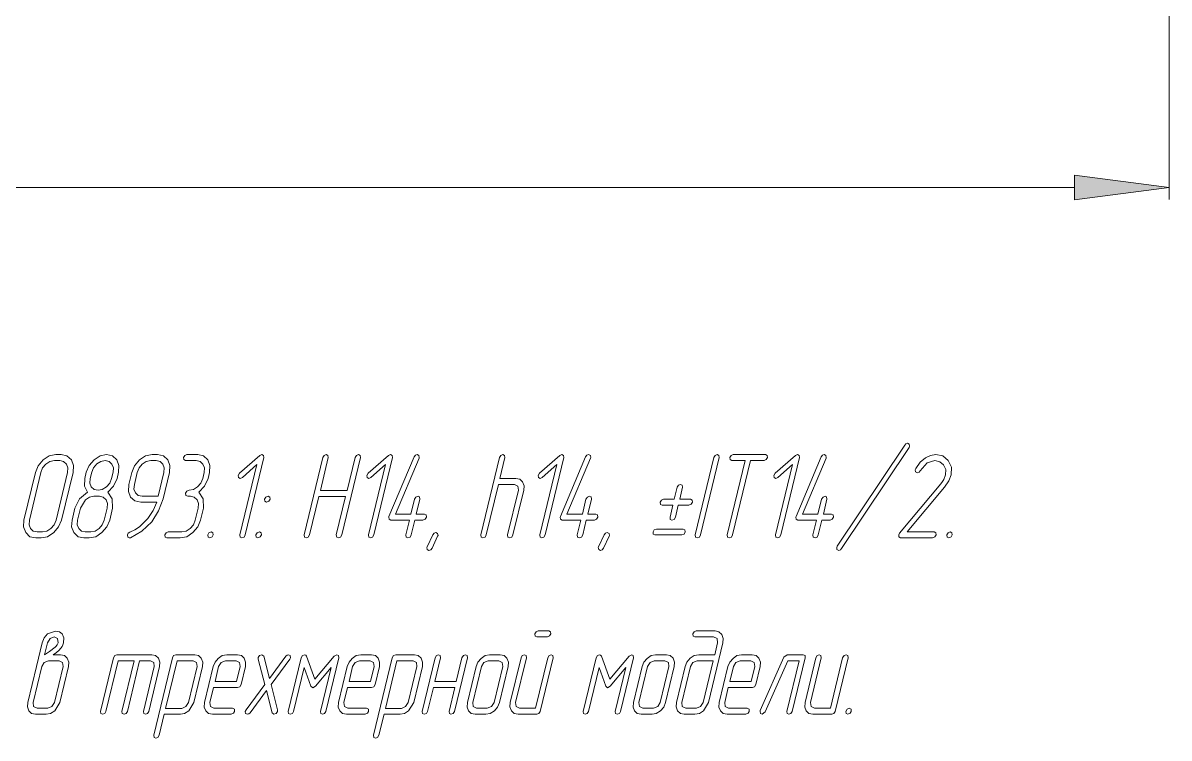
# Model space of a CAD drawing. Extents: x 0 to 420, y 0 to 297.
# Drawn here: x 275.85 to 323.95, y 69.97 to 99.98 of the extents above; entities that cross this region are included whole.
import ezdxf

# ---------------------------------------------------------------- set-up
doc = ezdxf.new("R2010")
doc.units = 0

msp = doc.modelspace()

# ---------------------------------------------------------------- linework, layer by layer
at = {"color": 7, "lineweight": 13}
for p, q in [((323.949646, 166.96759), (323.949646, 92.572365)), ((35.248764, 93.072365), (319.983887, 93.072365))]:
    msp.add_line(p, q, dxfattribs=at)
for points in [[(319.983887, 92.550262), (323.949646, 93.072365), (319.983887, 93.594467)], [(313.038452, 82.164764), (313.061493, 82.221054), (313.04306, 82.308037), (312.973999, 82.338745), (312.909515, 82.318275), (312.854248, 82.267105), (310.026611, 78.020027), (310.003601, 77.963737), (310.012817, 77.876755), (310.086487, 77.840935), (310.160187, 77.866516), (310.206238, 77.917686)], [(277.472015, 79.115059), (277.955566, 81.115791), (277.973999, 81.402336), (277.886475, 81.647949), (277.702271, 81.811691), (277.458191, 81.867981), (277.232544, 81.867981), (276.956238, 81.80658), (276.698334, 81.642838), (276.495697, 81.397224), (276.380554, 81.115791), (275.897003, 79.115059), (275.873993, 78.828506), (275.970703, 78.588013), (276.145691, 78.419151), (276.389771, 78.367981), (276.615417, 78.367981), (276.887146, 78.419151), (277.149658, 78.588013), (277.352264, 78.828506)], [(279.493713, 79.115059), (279.613464, 79.616516), (279.604248, 80.010529), (279.410828, 80.281723), (279.659515, 80.542686), (279.802277, 80.865059), (279.862152, 81.120903), (279.880554, 81.407455), (279.79306, 81.647949), (279.608856, 81.811691), (279.364777, 81.867981), (279.093079, 81.811691), (278.839783, 81.647949), (278.62793, 81.402336), (278.512817, 81.120903), (278.452942, 80.865059), (278.443726, 80.537575), (278.558838, 80.281723), (278.231873, 80.005409), (278.038452, 79.616516), (277.918732, 79.115059), (277.895691, 78.828506), (277.992401, 78.588013), (278.167419, 78.419151), (278.411499, 78.367981), (278.637146, 78.367981), (278.908844, 78.419151), (279.171356, 78.588013), (279.373993, 78.828506)], [(281.731873, 80.005409), (281.998993, 81.115791), (282.017395, 81.407455), (281.929901, 81.647949), (281.745697, 81.811691), (281.501617, 81.867981), (281.27594, 81.867981), (280.999634, 81.80658), (280.74176, 81.642838), (280.539124, 81.397224), (280.423981, 81.115791), (280.30426, 80.614326), (280.281219, 80.322662), (280.368713, 80.082161), (280.54834, 79.918419), (280.796997, 79.867249), (281.469391, 79.867249), (281.322021, 79.519295), (281.100952, 79.18158), (280.750946, 78.838737), (280.54834, 78.705704), (280.341095, 78.608475), (280.272003, 78.562424), (280.239777, 78.495903), (280.248993, 78.403801), (280.313446, 78.367981), (280.364105, 78.3731), (280.843079, 78.644295), (281.257538, 79.048538), (281.547668, 79.503944)], [(283.228577, 80.281723), (283.477264, 80.542686), (283.620026, 80.865059), (283.679901, 81.115791), (283.698334, 81.402336), (283.615417, 81.647949), (283.435822, 81.811691), (283.187134, 81.867981), (282.73584, 81.867981), (282.643707, 81.827042), (282.597656, 81.740059), (282.602264, 81.653069), (282.675964, 81.617249), (283.127258, 81.617249), (283.29306, 81.576317), (283.408203, 81.468857), (283.468048, 81.305115), (283.458862, 81.115791), (283.398987, 80.865059), (283.316101, 80.670616), (283.177917, 80.511986), (283.007538, 80.399414), (282.827942, 80.368713), (282.73584, 80.327774), (282.680573, 80.240791), (282.694366, 80.153801), (282.768066, 80.117981), (282.878601, 80.117981), (283.044373, 80.077042), (283.164124, 79.969589), (283.21936, 79.805847), (283.205566, 79.616516), (283.085815, 79.115059), (283.007538, 78.920616), (282.873993, 78.761986), (282.698975, 78.649414), (282.514771, 78.618713), (281.952942, 78.618713), (281.86084, 78.577774), (281.810181, 78.490791), (281.819366, 78.403801), (281.893066, 78.367981), (282.454895, 78.367981), (282.726624, 78.419151), (282.989105, 78.588013), (283.191742, 78.828506), (283.311493, 79.115059), (283.431213, 79.616516), (283.421997, 80.010529)], [(285.181213, 78.490791), (285.968719, 81.740059), (285.954895, 81.832161), (285.881226, 81.862862), (285.79834, 81.827042), (284.94635, 81.079971), (284.886475, 80.992981), (284.904907, 80.905991), (284.973999, 80.865059), (285.061493, 80.905991), (285.669373, 81.443275), (284.955566, 78.490791), (284.973999, 78.398682), (285.04306, 78.367981), (285.130554, 78.398682)], [(289.459503, 80.363594), (288.335815, 80.363594), (288.667419, 81.740059), (288.648987, 81.832161), (288.579895, 81.867981), (288.492401, 81.832161), (288.441742, 81.740059), (287.654236, 78.490791), (287.66806, 78.398682), (287.737152, 78.367981), (287.829254, 78.398682), (287.879913, 78.490791), (288.271362, 80.112862), (289.39502, 80.112862), (289.003601, 78.490791), (289.022003, 78.398682), (289.091095, 78.367981), (289.178589, 78.398682), (289.229248, 78.490791), (290.016754, 81.740059), (289.998322, 81.832161), (289.933838, 81.867981), (289.846344, 81.832161), (289.791077, 81.740059)], [(290.573975, 78.490791), (291.361481, 81.740059), (291.347656, 81.832161), (291.273987, 81.862862), (291.191101, 81.827042), (290.339111, 81.079971), (290.279236, 80.992981), (290.297668, 80.905991), (290.36676, 80.865059), (290.454254, 80.905991), (291.062134, 81.443275), (290.348328, 78.490791), (290.36676, 78.398682), (290.435822, 78.367981), (290.523315, 78.398682)], [(292.36084, 79.365791), (292.512787, 79.995171), (292.498993, 80.08728), (292.434509, 80.117981), (292.347015, 80.082161), (292.28714, 79.995171), (292.135162, 79.365791), (291.48584, 79.365791), (292.475952, 81.71447), (292.485168, 81.745171), (292.471344, 81.832161), (292.397675, 81.867981), (292.323975, 81.8424), (292.268707, 81.76564), (291.214111, 79.268562), (291.209503, 79.237862), (291.218719, 79.150879), (291.287781, 79.115059), (292.075287, 79.115059), (291.92334, 78.490791), (291.937134, 78.398682), (292.010834, 78.367981), (292.098328, 78.398682), (292.148987, 78.490791), (292.300964, 79.115059), (292.641754, 79.115059), (292.733856, 79.155991), (292.784515, 79.242981), (292.775299, 79.329971), (292.701599, 79.365791)], [(295.870026, 80.865059), (296.081879, 81.740059), (296.063446, 81.832161), (295.994385, 81.867981), (295.90686, 81.832161), (295.856201, 81.740059), (295.068726, 78.490791), (295.08252, 78.398682), (295.151611, 78.367981), (295.243713, 78.398682), (295.294373, 78.490791), (295.810181, 80.614326), (296.482544, 80.614326), (296.625305, 80.542686), (296.648315, 80.368713), (296.192383, 78.490791), (296.206207, 78.398682), (296.275299, 78.367981), (296.367401, 78.398682), (296.41806, 78.490791), (296.873962, 80.368713), (296.883179, 80.558037), (296.823303, 80.721779), (296.703583, 80.829239), (296.542389, 80.865059)], [(297.767395, 78.490791), (298.554901, 81.740059), (298.541077, 81.832161), (298.467407, 81.862862), (298.384491, 81.827042), (297.532532, 81.079971), (297.472656, 80.992981), (297.491089, 80.905991), (297.56015, 80.865059), (297.647644, 80.905991), (298.255554, 81.443275), (297.541748, 78.490791), (297.56015, 78.398682), (297.629242, 78.367981), (297.716736, 78.398682)], [(299.55423, 79.365791), (299.706207, 79.995171), (299.692383, 80.08728), (299.62793, 80.117981), (299.540405, 80.082161), (299.48056, 79.995171), (299.328583, 79.365791), (298.67923, 79.365791), (299.669373, 81.71447), (299.678589, 81.745171), (299.664764, 81.832161), (299.591064, 81.867981), (299.517395, 81.8424), (299.462128, 81.76564), (298.407532, 79.268562), (298.402924, 79.237862), (298.41214, 79.150879), (298.481201, 79.115059), (299.268707, 79.115059), (299.11673, 78.490791), (299.130554, 78.398682), (299.204224, 78.367981), (299.291748, 78.398682), (299.342407, 78.490791), (299.494385, 79.115059), (299.835144, 79.115059), (299.927277, 79.155991), (299.977905, 79.242981), (299.968719, 79.329971), (299.89502, 79.365791)], [(304.288452, 78.490791), (305.075958, 81.740059), (305.057526, 81.832161), (304.988464, 81.867981), (304.90094, 81.832161), (304.850281, 81.740059), (304.062805, 78.490791), (304.076599, 78.398682), (304.145691, 78.367981), (304.237793, 78.398682)], [(306.162811, 81.617249), (305.407532, 78.490791), (305.425964, 78.398682), (305.495056, 78.367981), (305.58252, 78.398682), (305.633179, 78.490791), (306.388458, 81.617249), (306.954895, 81.617249), (307.046997, 81.658188), (307.097656, 81.740059), (307.08844, 81.827042), (307.014771, 81.867981), (305.660828, 81.867981), (305.568726, 81.827042), (305.522675, 81.740059), (305.527283, 81.653069), (305.600952, 81.617249)], [(307.654907, 78.490791), (308.442413, 81.740059), (308.428589, 81.832161), (308.354919, 81.862862), (308.272003, 81.827042), (307.420044, 81.079971), (307.360168, 80.992981), (307.378601, 80.905991), (307.447662, 80.865059), (307.535156, 80.905991), (308.143066, 81.443275), (307.42926, 78.490791), (307.447662, 78.398682), (307.516754, 78.367981), (307.604248, 78.398682)], [(309.441742, 79.365791), (309.593719, 79.995171), (309.579895, 80.08728), (309.515442, 80.117981), (309.427917, 80.082161), (309.368073, 79.995171), (309.216095, 79.365791), (308.566742, 79.365791), (309.556885, 81.71447), (309.566101, 81.745171), (309.552277, 81.832161), (309.478577, 81.867981), (309.404907, 81.8424), (309.34964, 81.76564), (308.295044, 79.268562), (308.290436, 79.237862), (308.299652, 79.150879), (308.368713, 79.115059), (309.156219, 79.115059), (309.004242, 78.490791), (309.018066, 78.398682), (309.091736, 78.367981), (309.17926, 78.398682), (309.229919, 78.490791), (309.381897, 79.115059), (309.722656, 79.115059), (309.814789, 79.155991), (309.865417, 79.242981), (309.856232, 79.329971), (309.782532, 79.365791)], [(314.028595, 78.367981), (314.125305, 78.40892), (314.171356, 78.490791), (314.16214, 78.582893), (314.08847, 78.618713), (312.955566, 78.618713), (314.530579, 80.501755), (314.705566, 80.762718), (314.802277, 81.008331), (314.816101, 81.340935), (314.682556, 81.622368), (314.452271, 81.80658), (314.166748, 81.867981), (313.936493, 81.832161), (313.72464, 81.72982), (313.503601, 81.540497), (313.319397, 81.274414), (313.300964, 81.228363), (313.314758, 81.141373), (313.388458, 81.105553), (313.45755, 81.131142), (313.508179, 81.187424), (313.793732, 81.514908), (314.116089, 81.612137), (314.327942, 81.566078), (314.489136, 81.438156), (314.57663, 81.238594), (314.567413, 81.008331), (314.498322, 80.82412), (314.443054, 80.737137), (314.373993, 80.639908), (312.637817, 78.562424), (312.60556, 78.501022), (312.614777, 78.40892), (312.683838, 78.367981)], [(277.246338, 79.115059), (277.163452, 78.915497), (277.029907, 78.761986), (276.854919, 78.649414), (276.675293, 78.618713), (276.449646, 78.618713), (276.288452, 78.649414), (276.17334, 78.761986), (276.108856, 78.920616), (276.122681, 79.115059), (276.606232, 81.115791), (276.679901, 81.305115), (276.818054, 81.468857), (276.988464, 81.576317), (277.172668, 81.617249), (277.398315, 81.617249), (277.559509, 81.576317), (277.67926, 81.468857), (277.739105, 81.305115), (277.729919, 81.115791)], [(279.576599, 80.865059), (279.493713, 80.665497), (279.35556, 80.506866), (279.185181, 80.399414), (279.005554, 80.368713), (278.839783, 80.399414), (278.720032, 80.511986), (278.664764, 80.670616), (278.678589, 80.865059), (278.738464, 81.120903), (278.816742, 81.310234), (278.959503, 81.473976), (279.125305, 81.576317), (279.309509, 81.617249), (279.470703, 81.576317), (279.590424, 81.468857), (279.650299, 81.310234), (279.636475, 81.120903)], [(281.533844, 80.117981), (280.856873, 80.117981), (280.695679, 80.148682), (280.575958, 80.261253), (280.511475, 80.419884), (280.529907, 80.614326), (280.649658, 81.115791), (280.727936, 81.305115), (280.861481, 81.468857), (281.031891, 81.576317), (281.216095, 81.617249), (281.441742, 81.617249), (281.607544, 81.576317), (281.727264, 81.468857), (281.782532, 81.305115), (281.773315, 81.115791)], [(303.413452, 79.990059), (303.533203, 80.491516), (303.519379, 80.583626), (303.450287, 80.614326), (303.362793, 80.583626), (303.307526, 80.491516), (303.187805, 79.990059), (302.736481, 79.990059), (302.644379, 79.94912), (302.598328, 79.867249), (302.602936, 79.775146), (302.676605, 79.744446), (303.12793, 79.744446), (303.008179, 79.242981), (303.017395, 79.14576), (303.086487, 79.115059), (303.178589, 79.14576), (303.233856, 79.242981), (303.353577, 79.744446), (303.800293, 79.744446), (303.897003, 79.780258), (303.947662, 79.867249), (303.933838, 79.954239), (303.860168, 79.990059)], [(279.268066, 79.115059), (279.185181, 78.920616), (279.051605, 78.761986), (278.881226, 78.649414), (278.697021, 78.618713), (278.471344, 78.618713), (278.310181, 78.649414), (278.195038, 78.761986), (278.130554, 78.920616), (278.144379, 79.115059), (278.264099, 79.616516), (278.48056, 79.969589), (278.65097, 80.077042), (278.835175, 80.117981), (279.060822, 80.117981), (279.226624, 80.077042), (279.346344, 79.969589), (279.401611, 79.805847), (279.387817, 79.616516)], [(286.139099, 80.117981), (286.042419, 80.077042), (285.996338, 79.990059), (286.000946, 79.903069), (286.079254, 79.867249), (286.175964, 79.908188), (286.222015, 79.990059), (286.208191, 80.077042)], [(283.753601, 78.618713), (283.661499, 78.577774), (283.61084, 78.490791), (283.620026, 78.403801), (283.693726, 78.367981), (283.790436, 78.40892), (283.836487, 78.490791), (283.827271, 78.582893)], [(285.775299, 78.618713), (285.683197, 78.577774), (285.632538, 78.490791), (285.641754, 78.403801), (285.715424, 78.367981), (285.812134, 78.40892), (285.858185, 78.490791), (285.848999, 78.582893)], [(293.272675, 78.475433), (293.254242, 78.557312), (293.180542, 78.593124), (293.106873, 78.567543), (293.051605, 78.495903), (292.816742, 77.999557), (292.802917, 77.963737), (292.82135, 77.881866), (292.890442, 77.840935), (292.964111, 77.866516), (293.023987, 77.943275), (293.254242, 78.434502)], [(300.466095, 78.475433), (300.447662, 78.557312), (300.373962, 78.593124), (300.300293, 78.567543), (300.245026, 78.495903), (300.010162, 77.999557), (299.996338, 77.963737), (300.014771, 77.881866), (300.083862, 77.840935), (300.157532, 77.866516), (300.217407, 77.943275), (300.447662, 78.434502)], [(303.496338, 78.490791), (303.597656, 78.531723), (303.643707, 78.618713), (303.634521, 78.705704), (303.560822, 78.741516), (302.437134, 78.741516), (302.340424, 78.700584), (302.294373, 78.618713), (302.298981, 78.526604), (302.372681, 78.490791)], [(314.765442, 78.618713), (314.67334, 78.577774), (314.622681, 78.490791), (314.631897, 78.403801), (314.705566, 78.367981), (314.802277, 78.40892), (314.848328, 78.490791), (314.839111, 78.582893)], [(277.126617, 73.461555), (277.255554, 73.553658), (277.379913, 73.650879), (277.499634, 73.814621), (277.527283, 73.87603), (277.554901, 73.963013), (277.568726, 74.172813), (277.504242, 74.336555), (277.384521, 74.428658), (277.223328, 74.459358), (276.887146, 74.336555), (276.739777, 74.172813), (276.656891, 73.963013), (276.417419, 72.96521), (276.053589, 71.465942), (276.039764, 71.271492), (276.104248, 71.112869), (276.219391, 71.000298), (276.385162, 70.964478), (276.831879, 70.964478), (277.016083, 71.000298), (277.191101, 71.112869), (277.402924, 71.465942), (277.766754, 72.96521), (277.77597, 73.154533), (277.716095, 73.318275), (277.596344, 73.425735), (277.435181, 73.461555)], [(276.762787, 73.461555), (276.882538, 73.963013), (276.993073, 74.147224), (277.163452, 74.213745), (277.310822, 74.147224), (277.329254, 73.963013), (277.287811, 73.87603), (277.237152, 73.809509), (277.200287, 73.778809), (276.965424, 73.594597)], [(297.864136, 74.213745), (297.956238, 74.254684), (298.006897, 74.336555), (297.993073, 74.423538), (297.923981, 74.464478), (297.477295, 74.464478), (297.385193, 74.423538), (297.339111, 74.336555), (297.343719, 74.249565), (297.417419, 74.213745)], [(304.882538, 73.461555), (304.210175, 73.461555), (304.021362, 73.425735), (303.850952, 73.318275), (303.71283, 73.154533), (303.63913, 72.96521), (303.27533, 71.465942), (303.261505, 71.271492), (303.325958, 71.112869), (303.441101, 71.000298), (303.606873, 70.964478), (304.053589, 70.964478), (304.237793, 71.000298), (304.412811, 71.112869), (304.624664, 71.465942), (305.227936, 73.963013), (305.237152, 74.152344), (305.181885, 74.316086), (305.057556, 74.423538), (304.896362, 74.464478), (304.108856, 74.464478), (304.016754, 74.423538), (303.970703, 74.336555), (303.975311, 74.249565), (304.049011, 74.213745), (304.836487, 74.213745), (304.979248, 74.142113), (305.002289, 73.963013)], [(277.177277, 71.465942), (277.07135, 71.286842), (276.891754, 71.21521), (276.445038, 71.21521), (276.302277, 71.286842), (276.279236, 71.465942), (276.643066, 72.96521), (276.748993, 73.139183), (276.928589, 73.210823), (277.375305, 73.210823), (277.518066, 73.139183), (277.541077, 72.96521)], [(280.525299, 73.210823), (280.009521, 71.087288), (280.023315, 70.995178), (280.097015, 70.964478), (280.184509, 70.995178), (280.235168, 71.087288), (280.750977, 73.210823), (281.202271, 73.210823), (281.340424, 73.139183), (281.363464, 72.96521), (280.907532, 71.087288), (280.925964, 70.995178), (280.995026, 70.964478), (281.08255, 70.995178), (281.133209, 71.087288), (281.589111, 72.96521), (281.598328, 73.154533), (281.54306, 73.318275), (281.42334, 73.425735), (281.262146, 73.461555), (279.797668, 73.461555), (279.705566, 73.430855), (279.654907, 73.338745), (279.111481, 71.087288), (279.125305, 70.995178), (279.194397, 70.964478), (279.286499, 70.995178), (279.337158, 71.087288), (279.852936, 73.210823)], [(281.782532, 70.964478), (282.459503, 70.964478), (282.63913, 70.995178), (282.814117, 71.10775), (283.02597, 71.465942), (283.389771, 72.96521), (283.398987, 73.154533), (283.339111, 73.318275), (283.219391, 73.425735), (283.062805, 73.461555), (282.270691, 73.461555), (282.178589, 73.430855), (282.12793, 73.338745), (281.345032, 70.089478), (281.358856, 69.997375), (281.427917, 69.966667), (281.510834, 69.997375), (281.570709, 70.089478)], [(281.842407, 71.210091), (282.325958, 73.210823), (283.00293, 73.210823), (283.141083, 73.139183), (283.164124, 72.96521), (282.800293, 71.465942), (282.689758, 71.286842), (282.519379, 71.210091)], [(283.854919, 72.09021), (284.863464, 72.09021), (284.955566, 72.120911), (285.006226, 72.213013), (285.19043, 72.96521), (285.199646, 73.154533), (285.139771, 73.318275), (285.02005, 73.425735), (284.858856, 73.461555), (284.407532, 73.461555), (284.218719, 73.425735), (284.052917, 73.313164), (283.914764, 73.149422), (283.841095, 72.96521), (283.477264, 71.465942), (283.46347, 71.26638), (283.523315, 71.10775), (283.638458, 70.995178), (283.80426, 70.964478), (284.591736, 70.964478), (284.688477, 71.005417), (284.734497, 71.087288), (284.725311, 71.17939), (284.651611, 71.21521), (283.864105, 71.21521), (283.725952, 71.286842), (283.702942, 71.465942)], [(283.914764, 72.340942), (284.066742, 72.96521), (284.172668, 73.139183), (284.347656, 73.210823), (284.798981, 73.210823), (284.941742, 73.139183), (284.964783, 72.96521), (284.812805, 72.340942)], [(286.263458, 72.218132), (287.050964, 73.277344), (287.078583, 73.338745), (287.069397, 73.425735), (286.995697, 73.461555), (286.935822, 73.446205), (286.885162, 73.400146), (286.194397, 72.468864), (285.959503, 73.405266), (285.876617, 73.466667), (285.784515, 73.430855), (285.729248, 73.348984), (285.729248, 73.282463), (286.000977, 72.213013), (285.218079, 71.148689), (285.181213, 71.087288), (285.199646, 71.000298), (285.273315, 70.964478), (285.333191, 70.979828), (285.38385, 71.030998), (286.070038, 71.957169), (286.309509, 71.030998), (286.387817, 70.964478), (286.479919, 71.000298), (286.535156, 71.082169), (286.539764, 71.148689)], [(288.561493, 71.087288), (289.104919, 73.338745), (289.091095, 73.430855), (289.026611, 73.466667), (288.916107, 73.410385), (288.100952, 72.443275), (287.755554, 73.410385), (287.718719, 73.451317), (287.677277, 73.466667), (287.585175, 73.425735), (287.529907, 73.338745), (286.986481, 71.087288), (287.000305, 70.995178), (287.069397, 70.964478), (287.161499, 70.995178), (287.212158, 71.087288), (287.658875, 72.924271), (287.935181, 72.14138), (288.013458, 72.06974), (288.123993, 72.14138), (288.782532, 72.924271), (288.335815, 71.087288), (288.34964, 70.995178), (288.418732, 70.964478), (288.510834, 70.995178)], [(289.477936, 72.09021), (290.486481, 72.09021), (290.578583, 72.120911), (290.629242, 72.213013), (290.813477, 72.96521), (290.822662, 73.154533), (290.762817, 73.318275), (290.643066, 73.425735), (290.481873, 73.461555), (290.030579, 73.461555), (289.841736, 73.425735), (289.675964, 73.313164), (289.537811, 73.149422), (289.464111, 72.96521), (289.100311, 71.465942), (289.086487, 71.26638), (289.146362, 71.10775), (289.261475, 70.995178), (289.427277, 70.964478), (290.214783, 70.964478), (290.311493, 71.005417), (290.357544, 71.087288), (290.348328, 71.17939), (290.274658, 71.21521), (289.487152, 71.21521), (289.348999, 71.286842), (289.325958, 71.465942)], [(289.537811, 72.340942), (289.689789, 72.96521), (289.795715, 73.139183), (289.970703, 73.210823), (290.422028, 73.210823), (290.564789, 73.139183), (290.587799, 72.96521), (290.435822, 72.340942)], [(291.006897, 70.964478), (291.683868, 70.964478), (291.863464, 70.995178), (292.038452, 71.10775), (292.250305, 71.465942), (292.614136, 72.96521), (292.623322, 73.154533), (292.563477, 73.318275), (292.443726, 73.425735), (292.28714, 73.461555), (291.495056, 73.461555), (291.402954, 73.430855), (291.352295, 73.338745), (290.569397, 70.089478), (290.583191, 69.997375), (290.652283, 69.966667), (290.735168, 69.997375), (290.795044, 70.089478)], [(291.066742, 71.210091), (291.550293, 73.210823), (292.227295, 73.210823), (292.365448, 73.139183), (292.388458, 72.96521), (292.024658, 71.465942), (291.914124, 71.286842), (291.743713, 71.210091)], [(294.03714, 72.340942), (293.13913, 72.340942), (293.378601, 73.338745), (293.364777, 73.430855), (293.295715, 73.461555), (293.208191, 73.425735), (293.152954, 73.338745), (292.609528, 71.087288), (292.623322, 70.995178), (292.692413, 70.964478), (292.784515, 70.995178), (292.835175, 71.087288), (293.079254, 72.09021), (293.977295, 72.09021), (293.733215, 71.087288), (293.747009, 70.995178), (293.816101, 70.964478), (293.908203, 70.995178), (293.958862, 71.087288), (294.502289, 73.338745), (294.488464, 73.430855), (294.419373, 73.461555), (294.336487, 73.425735), (294.276611, 73.338745)], [(295.851624, 71.465942), (296.215454, 72.96521), (296.22464, 73.154533), (296.164795, 73.318275), (296.045044, 73.425735), (295.88385, 73.461555), (295.432556, 73.461555), (295.243713, 73.425735), (295.077942, 73.313164), (294.939789, 73.149422), (294.866089, 72.96521), (294.502289, 71.465942), (294.488464, 71.26638), (294.54834, 71.10775), (294.663452, 70.995178), (294.829254, 70.964478), (295.280579, 70.964478), (295.460175, 70.995178), (295.635193, 71.10775), (295.768738, 71.26638)], [(295.625977, 71.465942), (295.52005, 71.286842), (295.340454, 71.21521), (294.88913, 71.21521), (294.750977, 71.286842), (294.727936, 71.465942), (295.091766, 72.96521), (295.197693, 73.139183), (295.372681, 73.210823), (295.823975, 73.210823), (295.966766, 73.139183), (295.989777, 72.96521)], [(297.560181, 71.087288), (298.103577, 73.338745), (298.089783, 73.430855), (298.020691, 73.461555), (297.937805, 73.425735), (297.87793, 73.338745), (297.36676, 71.21521), (296.694397, 71.21521), (296.551636, 71.286842), (296.528595, 71.465942), (296.979919, 73.338745), (296.966095, 73.430855), (296.897034, 73.461555), (296.809509, 73.425735), (296.754242, 73.338745), (296.302948, 71.465942), (296.289124, 71.271492), (296.353577, 71.112869), (296.468719, 71.000298), (296.634521, 70.964478), (297.417419, 70.964478), (297.509521, 70.995178)], [(300.935852, 71.087288), (301.479248, 73.338745), (301.465454, 73.430855), (301.40097, 73.466667), (301.290436, 73.410385), (300.475311, 72.443275), (300.129913, 73.410385), (300.093079, 73.451317), (300.051636, 73.466667), (299.959534, 73.425735), (299.904236, 73.338745), (299.36084, 71.087288), (299.374634, 70.995178), (299.443726, 70.964478), (299.535828, 70.995178), (299.586487, 71.087288), (300.033203, 72.924271), (300.309509, 72.14138), (300.387817, 72.06974), (300.498352, 72.14138), (301.156891, 72.924271), (300.710175, 71.087288), (300.723999, 70.995178), (300.79306, 70.964478), (300.885193, 70.995178)], [(302.824005, 71.465942), (303.187805, 72.96521), (303.197021, 73.154533), (303.137146, 73.318275), (303.017426, 73.425735), (302.856232, 73.461555), (302.404907, 73.461555), (302.216095, 73.425735), (302.050293, 73.313164), (301.91217, 73.149422), (301.83847, 72.96521), (301.47467, 71.465942), (301.460846, 71.26638), (301.520691, 71.10775), (301.635834, 70.995178), (301.801636, 70.964478), (302.25293, 70.964478), (302.432556, 70.995178), (302.607544, 71.10775), (302.741089, 71.26638)], [(302.598328, 71.465942), (302.492432, 71.286842), (302.312805, 71.21521), (301.861511, 71.21521), (301.723328, 71.286842), (301.700317, 71.465942), (302.064117, 72.96521), (302.170044, 73.139183), (302.345032, 73.210823), (302.796356, 73.210823), (302.939117, 73.139183), (302.962158, 72.96521)], [(304.822693, 73.210823), (304.398987, 71.465942), (304.293091, 71.286842), (304.113464, 71.21521), (303.666748, 71.21521), (303.523987, 71.286842), (303.500977, 71.465942), (303.864777, 72.96521), (303.970703, 73.139183), (304.15033, 73.210823)], [(305.453613, 72.09021), (306.462158, 72.09021), (306.55426, 72.120911), (306.604919, 72.213013), (306.789124, 72.96521), (306.79834, 73.154533), (306.738464, 73.318275), (306.618744, 73.425735), (306.45755, 73.461555), (306.006226, 73.461555), (305.817413, 73.425735), (305.651611, 73.313164), (305.513489, 73.149422), (305.439789, 72.96521), (305.075989, 71.465942), (305.062164, 71.26638), (305.122009, 71.10775), (305.237152, 70.995178), (305.402954, 70.964478), (306.19043, 70.964478), (306.28717, 71.005417), (306.333191, 71.087288), (306.324005, 71.17939), (306.250305, 71.21521), (305.46283, 71.21521), (305.324646, 71.286842), (305.301636, 71.465942)], [(305.513489, 72.340942), (305.665436, 72.96521), (305.771362, 73.139183), (305.94635, 73.210823), (306.397675, 73.210823), (306.540436, 73.139183), (306.563477, 72.96521), (306.411499, 72.340942)], [(308.13385, 71.087288), (308.677277, 73.338745), (308.672668, 73.430855), (308.594391, 73.461555), (307.922028, 73.461555), (307.788483, 73.364334), (306.793732, 71.117989), (306.784515, 71.087288), (306.79834, 71.000298), (306.872009, 70.964478), (307.000977, 71.061699), (307.949646, 73.210823), (308.424011, 73.210823), (307.908203, 71.087288), (307.922028, 70.995178), (307.991089, 70.964478), (308.083191, 70.995178)], [(309.934509, 71.087288), (310.477936, 73.338745), (310.464142, 73.430855), (310.39505, 73.461555), (310.312164, 73.425735), (310.252289, 73.338745), (309.741089, 71.21521), (309.064148, 71.21521), (308.925964, 71.286842), (308.902954, 71.465942), (309.354248, 73.338745), (309.340454, 73.430855), (309.271362, 73.461555), (309.183868, 73.425735), (309.128601, 73.338745), (308.677307, 71.465942), (308.663483, 71.26638), (308.723328, 71.10775), (308.83847, 70.995178), (309.004272, 70.964478), (309.791748, 70.964478), (309.88385, 70.995178)], [(310.528595, 71.21521), (310.436493, 71.174271), (310.385834, 71.087288), (310.39505, 71.000298), (310.46875, 70.964478), (310.56543, 71.005417), (310.611511, 71.087288), (310.602295, 71.17939)]]:
    msp.add_lwpolyline(points, close=True, dxfattribs=at)
msp.add_solid([(319.983887, 92.550262), (323.949646, 93.072365), (319.983887, 92.550262), (319.983887, 93.594467)], dxfattribs=at)

doc.saveas('drawing.dxf')
